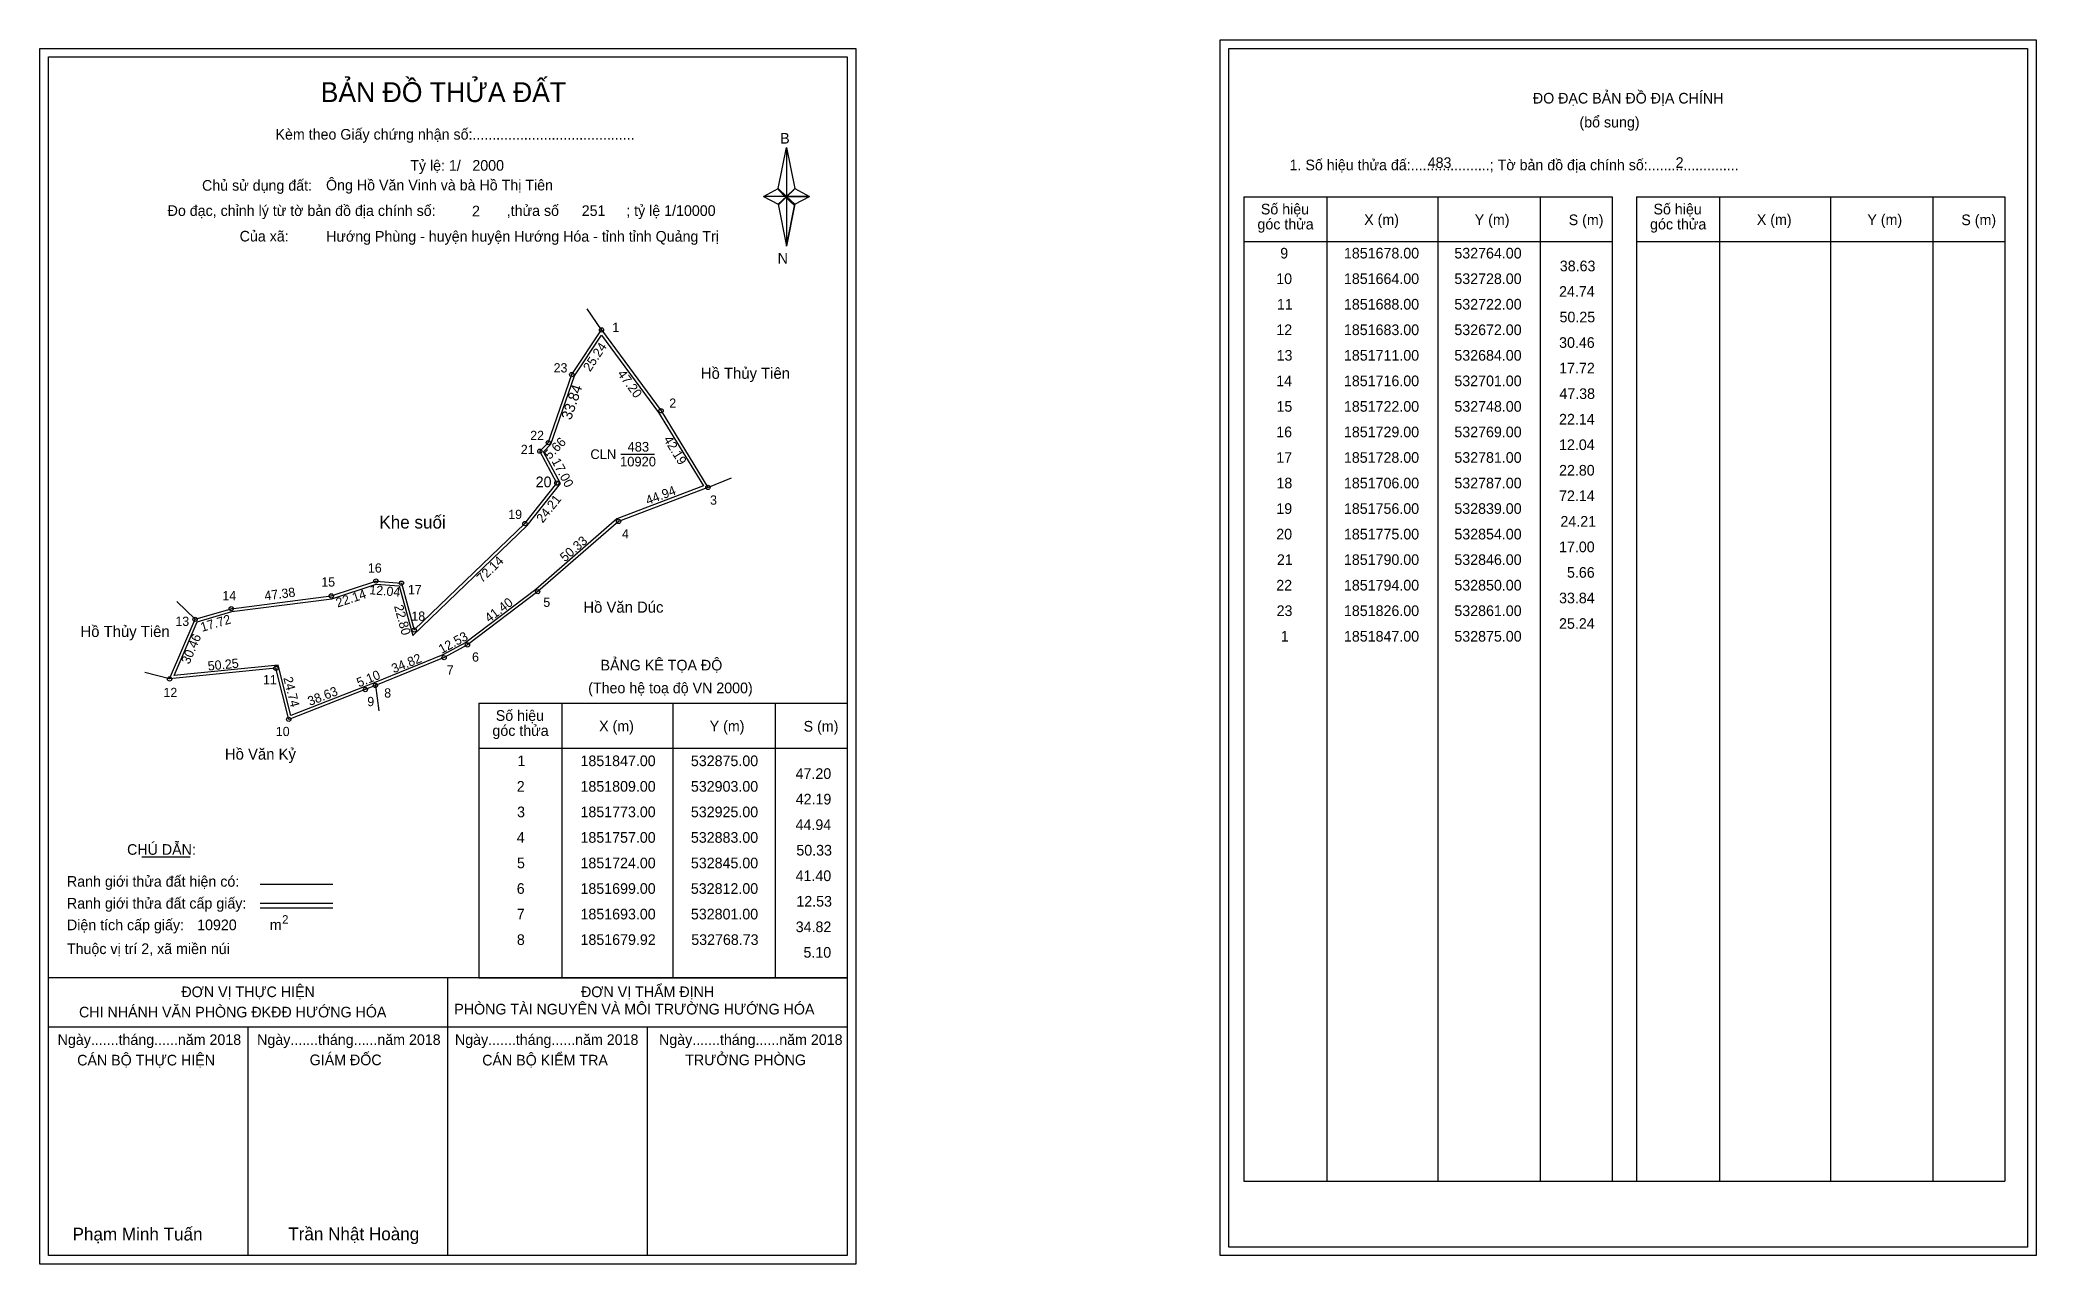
# Model space of a CAD drawing. Extents: x 532611 to 533549, y 1851408 to 1851983.
import ezdxf

# ---------------------------------------------------------------- set-up
doc = ezdxf.new("R2010")
doc.units = 0
for name, color, linetype in [('Level 1', 7, 'Continuous'), ('Level 10', 7, 'Continuous'), ('Level 11', 7, 'Continuous'), ('Level 13', 7, 'Continuous'), ('Level 27', 7, 'Continuous'), ('Level 3', 7, 'Continuous'), ('Level 36', 7, 'Continuous'), ('Level 49', 7, 'Continuous'), ('Level 53', 7, 'Continuous'), ('Level 55', 7, 'Continuous'), ('Level 6', 7, 'Continuous'), ('Level 60', 7, 'Continuous'), ('Level 63', 7, 'Continuous'), ('Level 9', 7, 'Continuous')]:
    doc.layers.add(name, color=color, linetype=linetype)

msp = doc.modelspace()

# ---------------------------------------------------------------- linework, layer by layer
at = {"layer": 'Level 1'}
for p, q in [((532615.09, 1851975.23), (532615.09, 1851975.23)), ((533169.74, 1851979.23), (533169.74, 1851979.23)), ((532957.94, 1851913.46), (532961.87, 1851932.74)), ((532961.87, 1851932.74), (532961.87, 1851909.69)), ((532961.87, 1851932.74), (532965.81, 1851913.46)), ((532951.05, 1851909.69), (532957.94, 1851913.46)), ((532957.94, 1851913.46), (532961.87, 1851909.69)), ((532961.58, 1851909.26), (532957.94, 1851913.02)), ((532961.87, 1851909.69), (532957.94, 1851906.01)), ((532961.58, 1851909.26), (532957.94, 1851905.57)), ((532957.94, 1851905.57), (532961.58, 1851909.26)), ((532965.51, 1851913.02), (532961.58, 1851909.26)), ((532961.58, 1851909.26), (532965.51, 1851913.02)), ((532965.51, 1851905.57), (532961.58, 1851909.26)), ((532965.81, 1851913.46), (532961.87, 1851909.69)), ((532961.87, 1851909.69), (532961.87, 1851886.29)), ((532961.87, 1851909.69), (532972.69, 1851909.69)), ((532961.87, 1851909.69), (532965.81, 1851906.01)), ((532965.81, 1851906.01), (532972.69, 1851909.69)), ((533176.8, 1851909.52), (533350.01, 1851909.52)), ((533215.98, 1851446.99), (533215.98, 1851909.52)), ((533268.13, 1851446.99), (533268.13, 1851909.52)), ((533316.07, 1851909.52), (533316.07, 1851446.99)), ((533350.01, 1851909.52), (533350.01, 1851446.99)), ((533361.32, 1851909.52), (533534.52, 1851909.52)), ((533400.5, 1851446.99), (533400.5, 1851909.52)), ((533452.64, 1851446.99), (533452.64, 1851909.52)), ((533500.59, 1851909.52), (533500.59, 1851446.99)), ((533534.52, 1851909.52), (533534.52, 1851446.99)), ((532957.94, 1851906.01), (532961.87, 1851886.29)), ((532965.81, 1851906.01), (532961.87, 1851886.29)), ((533176.8, 1851888.46), (533350.01, 1851888.46)), ((533361.32, 1851888.46), (533534.52, 1851888.46)), ((532817.28, 1851671.57), (532990.48, 1851671.57)), ((532856.46, 1851542.52), (532856.46, 1851671.57)), ((532908.6, 1851542.52), (532908.6, 1851671.57)), ((532956.55, 1851671.57), (532956.55, 1851542.52)), ((532817.28, 1851650.52), (532990.48, 1851650.52)), ((532658.93, 1851599.36), (532681.73, 1851599.36)), ((532714.66, 1851586.55), (532748.68, 1851586.55)), ((532714.66, 1851577.65), (532748.68, 1851577.65)), ((532714.66, 1851575.46), (532748.68, 1851575.46)), ((532828.75, 1851542.52), (532615.09, 1851542.52)), ((532990.48, 1851542.52), (532780.8, 1851542.52)), ((532802.79, 1851412.08), (532802.79, 1851542.52)), ((532817.28, 1851542.52), (532990.48, 1851542.52)), ((532990.49, 1851519.42), (532615.09, 1851519.42)), ((532708.94, 1851412.08), (532708.94, 1851519.42)), ((532896.64, 1851412.08), (532896.64, 1851519.42)), ((533176.8, 1851446.99), (533534.52, 1851446.99)), ((532990.48, 1851412.08), (532990.48, 1851412.08)), ((533545.14, 1851416.08), (533545.14, 1851416.08))]:
    msp.add_line(p, q, dxfattribs=at)
for points in [[(532957.94, 1851913.46), (532961.87, 1851932.74), (532961.87, 1851909.69)], [(532951.05, 1851909.69), (532957.94, 1851906.01), (532961.87, 1851909.69)], [(532961.87, 1851909.69), (532965.81, 1851913.46), (532972.69, 1851909.69)], [(532961.87, 1851909.69), (532961.87, 1851886.29), (532965.81, 1851906.01)]]:
    msp.add_lwpolyline(points, close=True, dxfattribs=at)
at = {"layer": 'Level 10'}
for points in [[(532672, 1851683), (532684, 1851711), (532701, 1851716), (532748, 1851722), (532769, 1851729), (532781, 1851728), (532787, 1851706), (532839, 1851756), (532854, 1851775), (532846, 1851790), (532850, 1851794), (532861, 1851826), (532875, 1851847), (532903, 1851809), (532925, 1851773), (532883, 1851757), (532845, 1851724), (532812, 1851699), (532801, 1851693), (532768.73, 1851679.92), (532764, 1851678), (532728, 1851664), (532722, 1851688)], [(532674.22, 1851684.63), (532685.03, 1851709.84), (532701.29, 1851714.63), (532748.31, 1851720.63), (532769.17, 1851727.58), (532779.91, 1851726.69), (532786.27, 1851703.36), (532840.04, 1851755.06), (532855.67, 1851774.85), (532847.72, 1851789.74), (532851.22, 1851793.24), (532862.27, 1851825.37), (532875.06, 1851844.56), (532901.84, 1851808.22), (532922.93, 1851773.71), (532882.27, 1851758.22), (532844.12, 1851725.09), (532811.24, 1851700.18), (532800.4, 1851694.27), (532768.2, 1851681.22), (532763.48, 1851679.3), (532728.97, 1851665.88), (532723.06, 1851689.51)]]:
    msp.add_lwpolyline(points, close=True, dxfattribs=at)
at = {"layer": 'Level 11'}
for centre in [(532875, 1851847), (532861, 1851826), (532903, 1851809), (532846, 1851790), (532850, 1851794), (532854, 1851775), (532925, 1851773), (532839, 1851756), (532883, 1851757), (532748, 1851722), (532769, 1851729), (532781, 1851728), (532845, 1851724), (532701, 1851716), (532684, 1851711), (532787, 1851706), (532801, 1851693), (532812, 1851699), (532722, 1851688), (532672, 1851683), (532672, 1851683), (532764, 1851678), (532768.73, 1851679.92), (532728, 1851664)]:
    msp.add_circle(centre, 1, dxfattribs=at)
at = {"layer": 'Level 27'}
for p, q in [((532875, 1851847), (532868.31, 1851856.96)), ((532925, 1851773), (532936.12, 1851777.5)), ((532684, 1851711), (532675.42, 1851719.39)), ((532672, 1851683), (532660.4, 1851686.08)), ((532768.73, 1851679.92), (532770.42, 1851668.04))]:
    msp.add_line(p, q, dxfattribs=at)
at = {"layer": 'Level 3'}
for p, q in [((533176.8, 1851909.52), (533176.8, 1851446.99)), ((533361.32, 1851909.52), (533361.32, 1851446.99)), ((532817.28, 1851671.57), (532817.28, 1851542.52))]:
    msp.add_line(p, q, dxfattribs=at)
at = {"layer": 'Level 63'}
for points in [[(532611.09, 1851979.23), (532994.49, 1851979.23), (532994.49, 1851408.08), (532611.09, 1851408.08)], [(532615.09, 1851975.23), (532990.49, 1851975.23), (532990.49, 1851412.08), (532615.09, 1851412.08)], [(533165.74, 1851983.23), (533549.14, 1851983.23), (533549.14, 1851412.08), (533165.74, 1851412.08)], [(533169.74, 1851979.23), (533545.14, 1851979.23), (533545.14, 1851416.08), (533169.74, 1851416.08)]]:
    msp.add_lwpolyline(points, close=True, dxfattribs=at)
at = {"layer": 'Level 9'}
msp.add_line((532884, 1851788.59), (532899.97, 1851788.59), dxfattribs=at)

# ---------------------------------------------------------------- texts
at = {"layer": 'Level 1'}
for s, height, p in [('BẢN ĐỒ THỬA ĐẤT', 9.3313, (532743.02, 1851954.04)), ('ĐO ĐẠC BẢN ĐỒ ĐỊA CHÍNH', 5, (533312.69, 1851953.35)), ('(bổ sung)', 5, (533334.57, 1851942.11)), ('Kèm theo Giấy chứng nhận số:.........................................', 5, (532721.79, 1851936.38)), ('B', 5, (532958.96, 1851934.5)), ('1. Số hiệu thửa đấ:....................; Tờ bản đồ địa chính số:.......................', 5, (533198.35, 1851921.99)), ('Chủ sử dụng đất:', 5, (532687.27, 1851912.39)), ('Đo đạc, chỉnh lý từ tờ bản đồ địa chính số:                  ,thửa số                 ; tỷ lệ 1/10000', 5, (532671.1, 1851900.53)), ('Số hiệu', 5, (533184.83, 1851901.25)), ('X (m)', 5, (533233.4, 1851896.3)), ('Y (m)', 5, (533285.35, 1851896.3)), ('S (m)', 5, (533329.51, 1851896.2)), ('Số hiệu', 5, (533369.35, 1851901.25)), ('X (m)', 5, (533417.91, 1851896.3)), ('Y (m)', 5, (533469.87, 1851896.3)), ('S (m)', 5, (533514.02, 1851896.2)), ('Của xã:', 5, (532704.95, 1851888.53)), ('góc thửa', 5, (533183.25, 1851894.19)), ('góc thửa', 5, (533367.76, 1851894.19)), ('N', 5, (532957.76, 1851878.16)), ('BẢNG KÊ TỌA ĐỘ', 5, (532874.55, 1851686.98)), ('(Theo hệ toạ độ VN 2000)', 5, (532868.74, 1851676.26)), ('Số hiệu', 5, (532825.31, 1851663.31)), ('góc thửa', 5, (532823.73, 1851656.25)), ('X (m)', 5, (532873.87, 1851658.36)), ('Y (m)', 5, (532925.83, 1851658.36)), ('S (m)', 5, (532969.98, 1851658.26)), ('CHÚ DẪN:', 5, (532652.05, 1851600.37)), ('Ranh giới thửa đất hiện có:', 5, (532623.79, 1851585.37)), ('Ranh giới thửa đất cấp giấy:', 5, (532623.79, 1851575.09)), ('2', 4, (532724.89, 1851567.99)), ('Diện tích cấp giấy:', 5, (532623.79, 1851564.93)), ('m', 5, (532719.1, 1851564.97)), ('Thuộc vị trí 2, xã miền núi', 5, (532623.79, 1851553.73)), ('ĐƠN VỊ THỰC HIỆN', 5, (532677.56, 1851533.49)), ('ĐƠN VỊ THẨM ĐỊNH', 5, (532865.36, 1851533.49)), ('CHI NHÁNH VĂN PHÒNG ĐKĐĐ HƯỚNG HÓA', 5, (532629.47, 1851523.97)), ('PHÒNG TÀI NGUYÊN VÀ MÔI TRƯỜNG HƯỚNG HÓA', 5, (532805.81, 1851525.35)), ('Ngày.......tháng......năm 2018', 5, (532619.42, 1851511.02)), ('Ngày.......tháng......năm 2018', 5, (532713.17, 1851511.02)), ('Ngày.......tháng......năm 2018', 5, (532806.12, 1851511.02)), ('Ngày.......tháng......năm 2018', 5, (532902.03, 1851511.02)), ('CÁN BỘ THỰC HIỆN', 5, (532628.59, 1851501.39)), ('GIÁM ĐỐC', 5, (532737.85, 1851501.51)), ('CÁN BỘ KIỂM TRA', 5, (532818.93, 1851501.39)), ('TRƯỞNG PHÒNG', 5, (532914.31, 1851501.51)), ('Phạm Minh Tuấn', 6, (532626.41, 1851419.16)), ('Trần Nhật Hoàng', 6, (532727.79, 1851419.26))]:
    msp.add_text(s, height=height, dxfattribs=at).set_placement(p)
at = {"layer": 'Level 11'}
msp.add_text('Tỷ lệ: 1/', height=5, dxfattribs=at).set_placement((532785.1, 1851921.75))
at = {"layer": 'Level 13'}
for s, p in [('CLN', (532869.78, 1851786.32)), ('10920', (532883.71, 1851782.84)), ('483', (532887.23, 1851789.8))]:
    msp.add_text(s, height=4.541, dxfattribs=at).set_placement(p)
at = {"layer": 'Level 36'}
for s, height, p in [('Khe suối', 6, (532770.59, 1851753.65)), ('.', 5.22, (532869.61, 1851713.91))]:
    msp.add_text(s, height=height, dxfattribs=at).set_placement(p)
at = {"layer": 'Level 49'}
for s, height, rotation, p in [('25.24', 4.35, 56.30993, (532869.64, 1851827.07)), ('47.20', 4.35, 306.38435, (532882.24, 1851826.26)), ('33.84', 5, 71.02959, (532860.66, 1851804.34)), ('5.66', 4.35, 45, (532850.66, 1851785.87)), ('42.19', 4.35, 301.42957, (532903.98, 1851795.53)), ('17.00', 4.35, 298.07249, (532851.42, 1851785.31)), ('24.21', 4.35, 51.70984, (532847.37, 1851755.95)), ('44.94', 4.35, 20.85446, (532896.75, 1851764.65)), ('50.33', 4.35, 40.97174, (532857.79, 1851737.74)), ('72.14', 4.35, 43.8767, (532818.84, 1851727.94)), ('47.38', 4.35, 7.275, (532716.88, 1851719.87)), ('22.14', 4.35, 18.43495, (532751.01, 1851716.53)), ('12.04', 4.35, 355.23636, (532765.75, 1851722.82)), ('17.72', 4.35, 16.38954, (532687.26, 1851705.08)), ('22.80', 4.35, 285.25512, (532777.44, 1851717.21)), ('41.40', 4.35, 37.14669, (532822.21, 1851709.29)), ('30.46', 4.35, 66.80141, (532681.27, 1851689.62)), ('12.53', 4.35, 28.61046, (532799.91, 1851694.7)), ('34.82', 4.35, 22.06419, (532777.35, 1851685.61)), ('50.25', 4.35, 5.71059, (532690.19, 1851686.87)), ('24.74', 4.35, 284.03624, (532725.45, 1851683.47)), ('5.10', 4.35, 22.0932, (532760.99, 1851679.01)), ('38.63', 4.35, 21.25051, (532737.92, 1851670.27))]:
    msp.add_text(s, height=height, rotation=rotation, dxfattribs=at).set_placement(p)
at = {"layer": 'Level 53'}
for s, p in [('9', (533193.95, 1851880.54)), ('1851678.00', (533223.89, 1851880.54)), ('532764.00', (533275.78, 1851880.54)), ('10', (533192.08, 1851868.54)), ('1851664.00', (533223.89, 1851868.54)), ('532728.00', (533275.78, 1851868.54)), ('38.63', (533325.34, 1851874.54)), ('24.74', (533324.98, 1851862.54)), ('11', (533192.4, 1851856.54)), ('1851688.00', (533223.89, 1851856.54)), ('532722.00', (533275.78, 1851856.54)), ('50.25', (533325.21, 1851850.54)), ('12', (533192.1, 1851844.54)), ('1851683.00', (533223.89, 1851844.54)), ('532672.00', (533275.78, 1851844.54)), ('30.46', (533325, 1851838.54)), ('13', (533192.26, 1851832.54)), ('1851711.00', (533223.89, 1851832.54)), ('532684.00', (533275.78, 1851832.54)), ('14', (533192.08, 1851820.54)), ('1851716.00', (533223.89, 1851820.54)), ('532701.00', (533275.78, 1851820.54)), ('17.72', (533325.03, 1851826.54)), ('47.38', (533325.14, 1851814.54)), ('15', (533192.19, 1851808.54)), ('1851722.00', (533223.89, 1851808.54)), ('532748.00', (533275.78, 1851808.54)), ('22.14', (533324.98, 1851802.54)), ('16', (533192.09, 1851796.54)), ('1851729.00', (533223.89, 1851796.54)), ('532769.00', (533275.78, 1851796.54)), ('17', (533192.11, 1851784.54)), ('1851728.00', (533223.89, 1851784.54)), ('532781.00', (533275.78, 1851784.54)), ('12.04', (533324.98, 1851790.54)), ('22.80', (533324.98, 1851778.54)), ('18', (533192.16, 1851772.54)), ('1851706.00', (533223.89, 1851772.54)), ('532787.00', (533275.78, 1851772.54)), ('72.14', (533324.98, 1851766.54)), ('19', (533192.11, 1851760.54)), ('1851756.00', (533223.89, 1851760.54)), ('532839.00', (533275.78, 1851760.54)), ('24.21', (533325.63, 1851754.54)), ('20', (533192.08, 1851748.54)), ('1851775.00', (533223.89, 1851748.54)), ('532854.00', (533275.78, 1851748.54)), ('21', (533192.4, 1851736.54)), ('1851790.00', (533223.89, 1851736.54)), ('532846.00', (533275.78, 1851736.54)), ('17.00', (533324.98, 1851742.54)), ('5.66', (533328.7, 1851730.54)), ('22', (533192.1, 1851724.54)), ('1851794.00', (533223.89, 1851724.54)), ('532850.00', (533275.78, 1851724.54)), ('33.84', (533324.98, 1851718.54)), ('23', (533192.26, 1851712.54)), ('1851826.00', (533223.89, 1851712.54)), ('532861.00', (533275.78, 1851712.54)), ('1', (533194.25, 1851700.54)), ('1851847.00', (533223.89, 1851700.54)), ('532875.00', (533275.78, 1851700.54)), ('25.24', (533324.98, 1851706.54)), ('1', (532835.48, 1851642.02)), ('1851847.00', (532865.12, 1851642.02)), ('532875.00', (532917, 1851642.02)), ('47.20', (532966.21, 1851636.02)), ('2', (532835.18, 1851630.02)), ('1851809.00', (532865.12, 1851630.02)), ('532903.00', (532917, 1851630.02)), ('42.19', (532966.26, 1851624.02)), ('3', (532835.33, 1851618.02)), ('1851773.00', (532865.12, 1851618.02)), ('532925.00', (532917, 1851618.02)), ('4', (532835.15, 1851606.02)), ('1851757.00', (532865.12, 1851606.02)), ('532883.00', (532917, 1851606.02)), ('44.94', (532966.2, 1851612.02)), ('50.33', (532966.56, 1851600.02)), ('5', (532835.27, 1851594.02)), ('1851724.00', (532865.12, 1851594.02)), ('532845.00', (532917, 1851594.02)), ('41.40', (532966.21, 1851588.02)), ('6', (532835.16, 1851582.02)), ('1851699.00', (532865.12, 1851582.02)), ('532812.00', (532917, 1851582.02)), ('12.53', (532966.56, 1851576.02)), ('7', (532835.19, 1851570.02)), ('1851693.00', (532865.12, 1851570.02)), ('532801.00', (532917, 1851570.02)), ('8', (532835.23, 1851558.02)), ('1851679.92', (532865.14, 1851558.02)), ('532768.73', (532917.18, 1851558.02)), ('34.82', (532966.26, 1851564.02)), ('5.10', (532969.91, 1851552.02))]:
    msp.add_text(s, height=5, dxfattribs=at).set_placement(p)
at = {"layer": 'Level 55'}
for s, height, p in [('1', 0.8, (532874.78, 1851847)), ('0', 0.22, (532874.92, 1851846.78)), ('0', 0.22, (532874.92, 1851846.78)), ('23', 0.8, (532860.46, 1851826)), ('0', 0.22, (532860.92, 1851825.78)), ('2', 0.8, (532902.73, 1851809)), ('0', 0.22, (532902.92, 1851808.78)), ('21', 0.8, (532845.48, 1851790)), ('0', 0.22, (532845.92, 1851789.78)), ('22', 0.8, (532849.43, 1851794)), ('0', 0.22, (532849.92, 1851793.78)), ('20', 0.8, (532853.43, 1851775)), ('0', 0.22, (532853.92, 1851774.78)), ('3', 0.8, (532924.75, 1851773)), ('0', 0.22, (532924.92, 1851772.78)), ('0', 0.22, (532924.92, 1851772.78)), ('19', 0.8, (532838.43, 1851756)), ('0', 0.22, (532838.92, 1851755.78)), ('4', 0.8, (532882.72, 1851757)), ('0', 0.22, (532882.92, 1851756.78)), ('15', 0.8, (532747.45, 1851722)), ('0', 0.22, (532747.92, 1851721.78)), ('0', 0.22, (532747.92, 1851721.78)), ('16', 0.8, (532768.43, 1851729)), ('0', 0.22, (532768.92, 1851728.78)), ('0', 0.22, (532768.92, 1851728.78)), ('17', 0.8, (532780.44, 1851728)), ('0', 0.22, (532780.92, 1851727.78)), ('0', 0.22, (532780.92, 1851727.78)), ('0', 0.22, (532780.92, 1851727.78)), ('5', 0.8, (532844.74, 1851724)), ('0', 0.22, (532844.92, 1851723.78)), ('14', 0.8, (532700.43, 1851716)), ('0', 0.22, (532700.92, 1851715.78)), ('0', 0.22, (532700.92, 1851715.78)), ('13', 0.8, (532683.46, 1851711)), ('0', 0.22, (532683.92, 1851710.78)), ('0', 0.22, (532683.92, 1851710.78)), ('0', 0.22, (532683.92, 1851710.78)), ('0', 0.22, (532683.92, 1851710.78)), ('18', 0.8, (532786.44, 1851706)), ('0', 0.22, (532786.92, 1851705.78)), ('7', 0.8, (532800.73, 1851693)), ('6', 0.8, (532811.73, 1851699)), ('0', 0.22, (532811.92, 1851698.78)), ('11', 0.8, (532721.48, 1851688)), ('482', 0.22, (532721.76, 1851687.78)), ('0', 0.22, (532800.92, 1851692.78)), ('12', 0.8, (532671.43, 1851683)), ('482', 0.22, (532671.76, 1851682.78)), ('0', 0.22, (532671.92, 1851682.78)), ('0', 0.22, (532671.92, 1851682.78)), ('482', 0.22, (532763.76, 1851677.78)), ('9', 0.8, (532763.73, 1851678)), ('482', 0.22, (532768.49, 1851679.7)), ('8', 0.8, (532768.47, 1851679.92)), ('0', 0.22, (532768.65, 1851679.7)), ('10', 0.8, (532727.43, 1851664)), ('482', 0.22, (532727.76, 1851663.78))]:
    msp.add_text(s, height=height, dxfattribs=at).set_placement(p)
at = {"layer": 'Level 6'}
for s, p in [('483', (533263.25, 1851923.07)), ('2', (533379.74, 1851923.11)), ('Ông Hồ Văn Vinh và bà Hồ Thị Tiên', (532745.54, 1851912.53)), ('2000', (532814.3, 1851921.79)), ('2', (532814.14, 1851900.35)), ('251', (532865.7, 1851900.51)), ('Hướng Phùng - huyện huyện Hướng Hóa - tỉnh tỉnh Quảng Trị', (532745.56, 1851888.45)), ('10920', (532684.97, 1851564.94))]:
    msp.add_text(s, height=5, dxfattribs=at).set_placement(p)
at = {"layer": 'Level 60'}
for s, p in [('Hồ Thủy Tiên', (532921.67, 1851824.01)), ('Hồ Văn Dúc', (532866.47, 1851714.12)), ('Hồ Thủy Tiên', (532630.16, 1851702.71)), ('Hồ Văn Kỷ', (532698.02, 1851645.08))]:
    msp.add_text(s, height=5.22, dxfattribs=at).set_placement(p)
at = {"layer": 'Level 9'}
for s, height, p in [('1', 4.35, (532880.07, 1851846.07)), ('23', 4.35, (532852.5, 1851826.99)), ('2', 4.35, (532906.84, 1851810.4)), ('22', 4.35, (532841.49, 1851795.22)), ('21', 4.35, (532837.08, 1851788.65)), ('20', 5, (532844.06, 1851773.07)), ('3', 4.35, (532926, 1851764.87)), ('19', 4.35, (532831.18, 1851758.12)), ('4', 4.35, (532884.6, 1851749.01)), ('16', 4.35, (532765.24, 1851732.96)), ('14', 4.35, (532696.83, 1851719.95)), ('15', 4.35, (532743.33, 1851726.39)), ('17', 4.35, (532784.04, 1851722.82)), ('13', 4.35, (532674.75, 1851707.91)), ('18', 4.35, (532785.65, 1851710.32)), ('5', 4.35, (532847.64, 1851716.86)), ('6', 4.35, (532814.15, 1851691.13)), ('11', 4.35, (532715.92, 1851680.49)), ('7', 4.35, (532802.28, 1851685.04)), ('12', 4.35, (532669.15, 1851674.45)), ('8', 4.35, (532772.89, 1851674.23)), ('9', 4.35, (532764.93, 1851670.2)), ('10', 4.35, (532721.96, 1851656.14))]:
    msp.add_text(s, height=height, dxfattribs=at).set_placement(p)

doc.saveas('drawing.dxf')
